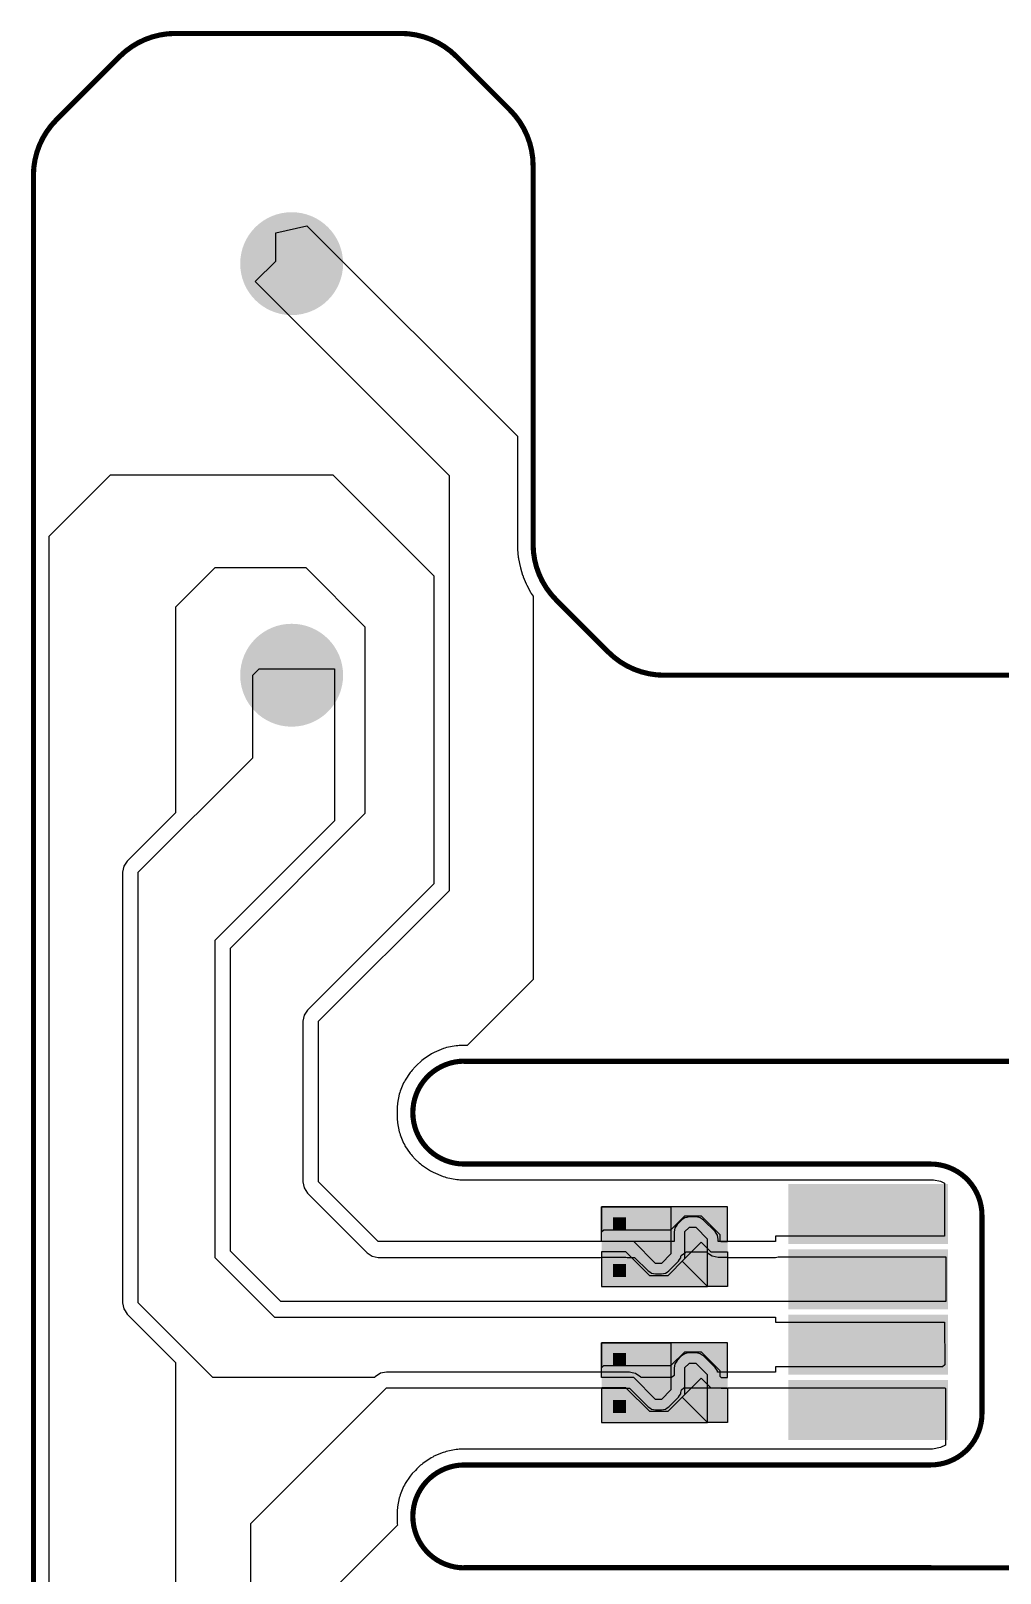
# Model space of a CAD drawing. Header units: millimetres. Extents: x 37 to 113.8, y 3.5 to 103.
# Drawn here: x 37 to 74.7, y 43.1 to 103 of the extents above; entities that cross this region are included whole.
import ezdxf

# ---------------------------------------------------------------- set-up
doc = ezdxf.new("R2010")
doc.units = ezdxf.units.MM
for name, color, linetype in [('Mechanical4', 56, 'Continuous'), ('MultiLayer', 9, 'Continuous'), ('TopLayer', 1, 'Continuous'), ('TopPaste', 8, 'Continuous'), ('TopSolder', 216, 'Continuous')]:
    doc.layers.add(name, color=color, linetype=linetype)

# ---------------------------------------------------------------- blocks, each defined once
blk = doc.blocks.new('C________4___SM0_5___8')
at = {"layer": 'TopLayer'}
h = blk.add_hatch(color=1, dxfattribs=at)
edge = h.paths.add_edge_path()
edge.add_arc((0, 0), 2, 0, 360)
at = {"layer": 'TopPaste'}
h = blk.add_hatch(color=8, dxfattribs=at)
edge = h.paths.add_edge_path()
edge.add_arc((0, 0), 2, 0, 360)
at = {"layer": 'TopSolder'}
h = blk.add_hatch(color=216, dxfattribs=at)
edge = h.paths.add_edge_path()
edge.add_arc((0, 0), 2, 0, 360)
blk = doc.blocks.new('EXEGER_IV_8_PIN_NO_STIFF_ISOL_0_4_11')
at = {"layer": 'TopLayer'}
for points in [[(-3, 0.434), (3, 0.434), (3, -0.566), (-3, -0.566)], [(-3, -0.704), (3, -0.704), (3, -1.704), (-3, -1.704)], [(-3, -2.106), (3, -2.106), (3, -3.106), (-3, -3.106)], [(-3, -3.244), (3, -3.244), (3, -4.244), (-3, -4.244)], [(-3, -4.646), (3, -4.646), (3, -5.646), (-3, -5.646)], [(-3, -5.784), (3, -5.784), (3, -6.784), (-3, -6.784)], [(-3, -7.186), (3, -7.186), (3, -8.186), (-3, -8.186)], [(-3, -8.324), (3, -8.324), (3, -9.324), (-3, -9.324)]]:
    blk.add_hatch(color=1, dxfattribs=at).paths.add_polyline_path(points)
at = {"layer": 'TopSolder'}
for points in [[(-3.1, 0.534), (3.1, 0.534), (3.1, -0.666), (-3.1, -0.666)], [(-3.1, -0.604), (3.1, -0.604), (3.1, -1.804), (-3.1, -1.804)], [(-3.1, -2.006), (3.1, -2.006), (3.1, -3.206), (-3.1, -3.206)], [(-3.1, -3.144), (3.1, -3.144), (3.1, -4.344), (-3.1, -4.344)], [(-3.1, -4.546), (3.1, -4.546), (3.1, -5.746), (-3.1, -5.746)], [(-3.1, -5.684), (3.1, -5.684), (3.1, -6.884), (-3.1, -6.884)], [(-3.1, -7.086), (3.1, -7.086), (3.1, -8.286), (-3.1, -8.286)], [(-3.1, -8.224), (3.1, -8.224), (3.1, -9.424), (-3.1, -9.424)]]:
    blk.add_hatch(color=216, dxfattribs=at).paths.add_polyline_path(points)
blk = doc.blocks.new('C________2022______________ISOL_0_4_S_12')
at = {"layer": 'TopLayer'}
for points in [[(-1.55, 0.975), (-1.05, 0.975), (-1.05, 0.475), (-1.55, 0.475)], [(-1.55, -0.85), (-1.05, -0.85), (-1.05, -1.35), (-1.55, -1.35)]]:
    blk.add_hatch(color=1, dxfattribs=at).paths.add_polyline_path(points)
at = {"layer": 'TopSolder'}
for points in [[(-2, -1.725), (2.9, -1.725), (2.9, 1.375), (-2, 1.375)], [(-1.55, 0.975), (-1.05, 0.975), (-1.05, 0.475), (-1.55, 0.475)], [(-1.55, -0.85), (-1.05, -0.85), (-1.05, -1.35), (-1.55, -1.35)]]:
    blk.add_hatch(color=216, dxfattribs=at).paths.add_polyline_path(points)
at = {"layer": 'TopLayer'}
for p, q in [((-2, 0.025), (-2, 1.375)), ((-2, 1.375), (0.7, 1.375)), ((0.7, 1.375), (-2, 1.375)), ((-2, 1.375), (-2, 0.4)), ((0.7, 1.375), (0.7, -0.45)), ((2.9, 1.375), (0.7, 1.375)), ((2.9, 0.025), (2.9, 1.375)), ((0.7, 0.488), (1.237, 1.025)), ((1.237, 1.025), (1.875, 1.025)), ((1.875, 1.025), (2.6, 0.3)), ((-2, 0.4), (-1.912, 0.488)), ((-0.75, 0.025), (-2, 0.025)), ((-1.912, 0.488), (0.7, 0.488)), ((0.1, -0.825), (-0.75, 0.025)), ((1.4, 0.575), (1.225, 0.4)), ((1.225, 0.4), (1.225, -0.65)), ((1.675, 0.575), (1.4, 0.575)), ((2.125, 0.125), (1.675, 0.575)), ((2.125, -1.725), (2.125, 0.125)), ((2.6, 0.3), (2.6, 0.075)), ((2.6, 0.075), (2.65, 0.025)), ((2.65, 0.025), (2.9, 0.025)), ((-2, -0.375), (-2, -1.725)), ((-1.05, -0.375), (-2, -0.375)), ((-0.125, -1.3), (-1.05, -0.375)), ((0.7, -0.45), (0.325, -0.825)), ((1.138, -0.737), (1.875, 0)), ((1.875, 0), (2.25, -0.375)), ((2.25, -0.375), (2.9, -0.375)), ((2.9, -0.375), (2.9, -1.721)), ((0.325, -0.825), (0.1, -0.825)), ((1.225, -0.65), (0.575, -1.3)), ((2.125, -1.725), (1.138, -0.737)), ((-2, -1.725), (2.125, -1.725)), ((0.575, -1.3), (-0.125, -1.3)), ((2.9, -1.721), (2.125, -1.725))]:
    blk.add_line(p, q, dxfattribs=at)
at = {"layer": 'TopPaste'}
for p, q in [((0.7, 1.375), (-2, 1.375)), ((-2, 1.375), (-2, 0.4)), ((-2, 0.025), (-2, 1.375)), ((-2, 1.375), (0.7, 1.375)), ((2.9, 1.375), (0.7, 1.375)), ((0.7, 1.375), (0.7, -0.45)), ((2.9, 0.025), (2.9, 1.375)), ((0.7, 0.488), (1.237, 1.025)), ((1.237, 1.025), (1.875, 1.025)), ((1.875, 1.025), (2.6, 0.3)), ((-2, 0.4), (-1.912, 0.488)), ((-0.75, 0.025), (-2, 0.025)), ((-1.912, 0.488), (0.7, 0.488)), ((0.1, -0.825), (-0.75, 0.025)), ((1.4, 0.575), (1.225, 0.4)), ((1.225, 0.4), (1.225, -0.65)), ((1.675, 0.575), (1.4, 0.575)), ((2.125, 0.125), (1.675, 0.575)), ((2.125, -1.725), (2.125, 0.125)), ((2.6, 0.3), (2.6, 0.075)), ((2.6, 0.075), (2.65, 0.025)), ((2.65, 0.025), (2.9, 0.025)), ((-2, -0.375), (-2, -1.725)), ((-1.05, -0.375), (-2, -0.375)), ((-0.125, -1.3), (-1.05, -0.375)), ((0.7, -0.45), (0.325, -0.825)), ((1.138, -0.737), (1.875, 0)), ((1.875, 0), (2.25, -0.375)), ((2.25, -0.375), (2.9, -0.375)), ((2.9, -0.375), (2.9, -1.721)), ((0.325, -0.825), (0.1, -0.825)), ((1.225, -0.65), (0.575, -1.3)), ((2.125, -1.725), (1.138, -0.737)), ((-2, -1.725), (2.125, -1.725)), ((0.575, -1.3), (-0.125, -1.3)), ((2.9, -1.721), (2.125, -1.725))]:
    blk.add_line(p, q, dxfattribs=at)
blk = doc.blocks.new('C________2022______________ISOL_0_4_S_13')
at = {"layer": 'TopLayer'}
for points in [[(-1.55, 0.975), (-1.05, 0.975), (-1.05, 0.475), (-1.55, 0.475)], [(-1.55, -0.85), (-1.05, -0.85), (-1.05, -1.35), (-1.55, -1.35)]]:
    blk.add_hatch(color=1, dxfattribs=at).paths.add_polyline_path(points)
at = {"layer": 'TopSolder'}
for points in [[(-2, -1.725), (2.9, -1.725), (2.9, 1.375), (-2, 1.375)], [(-1.55, 0.975), (-1.05, 0.975), (-1.05, 0.475), (-1.55, 0.475)], [(-1.55, -0.85), (-1.05, -0.85), (-1.05, -1.35), (-1.55, -1.35)]]:
    blk.add_hatch(color=216, dxfattribs=at).paths.add_polyline_path(points)
at = {"layer": 'TopLayer'}
for p, q in [((-2, 0.025), (-2, 1.375)), ((-2, 1.375), (0.7, 1.375)), ((0.7, 1.375), (-2, 1.375)), ((-2, 1.375), (-2, 0.4)), ((0.7, 1.375), (0.7, -0.45)), ((2.9, 1.375), (0.7, 1.375)), ((2.9, 0.025), (2.9, 1.375)), ((0.7, 0.488), (1.237, 1.025)), ((1.237, 1.025), (1.875, 1.025)), ((1.875, 1.025), (2.6, 0.3)), ((-2, 0.4), (-1.912, 0.488)), ((-0.75, 0.025), (-2, 0.025)), ((-1.912, 0.488), (0.7, 0.488)), ((0.1, -0.825), (-0.75, 0.025)), ((1.4, 0.575), (1.225, 0.4)), ((1.225, 0.4), (1.225, -0.65)), ((1.675, 0.575), (1.4, 0.575)), ((2.125, 0.125), (1.675, 0.575)), ((2.125, -1.725), (2.125, 0.125)), ((2.6, 0.3), (2.6, 0.075)), ((2.6, 0.075), (2.65, 0.025)), ((2.65, 0.025), (2.9, 0.025)), ((-2, -0.375), (-2, -1.725)), ((-1.05, -0.375), (-2, -0.375)), ((-0.125, -1.3), (-1.05, -0.375)), ((0.7, -0.45), (0.325, -0.825)), ((1.138, -0.737), (1.875, 0)), ((1.875, 0), (2.25, -0.375)), ((2.25, -0.375), (2.9, -0.375)), ((2.9, -0.375), (2.9, -1.721)), ((0.325, -0.825), (0.1, -0.825)), ((1.225, -0.65), (0.575, -1.3)), ((2.125, -1.725), (1.138, -0.737)), ((-2, -1.725), (2.125, -1.725)), ((0.575, -1.3), (-0.125, -1.3)), ((2.9, -1.721), (2.125, -1.725))]:
    blk.add_line(p, q, dxfattribs=at)
at = {"layer": 'TopPaste'}
for p, q in [((0.7, 1.375), (-2, 1.375)), ((-2, 1.375), (-2, 0.4)), ((-2, 0.025), (-2, 1.375)), ((-2, 1.375), (0.7, 1.375)), ((2.9, 1.375), (0.7, 1.375)), ((0.7, 1.375), (0.7, -0.45)), ((2.9, 0.025), (2.9, 1.375)), ((0.7, 0.488), (1.237, 1.025)), ((1.237, 1.025), (1.875, 1.025)), ((1.875, 1.025), (2.6, 0.3)), ((-2, 0.4), (-1.912, 0.488)), ((-0.75, 0.025), (-2, 0.025)), ((-1.912, 0.488), (0.7, 0.488)), ((0.1, -0.825), (-0.75, 0.025)), ((1.4, 0.575), (1.225, 0.4)), ((1.225, 0.4), (1.225, -0.65)), ((1.675, 0.575), (1.4, 0.575)), ((2.125, 0.125), (1.675, 0.575)), ((2.125, -1.725), (2.125, 0.125)), ((2.6, 0.3), (2.6, 0.075)), ((2.6, 0.075), (2.65, 0.025)), ((2.65, 0.025), (2.9, 0.025)), ((-2, -0.375), (-2, -1.725)), ((-1.05, -0.375), (-2, -0.375)), ((-0.125, -1.3), (-1.05, -0.375)), ((0.7, -0.45), (0.325, -0.825)), ((1.138, -0.737), (1.875, 0)), ((1.875, 0), (2.25, -0.375)), ((2.25, -0.375), (2.9, -0.375)), ((2.9, -0.375), (2.9, -1.721)), ((0.325, -0.825), (0.1, -0.825)), ((1.225, -0.65), (0.575, -1.3)), ((2.125, -1.725), (1.138, -0.737)), ((-2, -1.725), (2.125, -1.725)), ((0.575, -1.3), (-0.125, -1.3)), ((2.9, -1.721), (2.125, -1.725))]:
    blk.add_line(p, q, dxfattribs=at)
blk = doc.blocks.new('C________4___SM0_5___14')
at = {"layer": 'TopLayer'}
h = blk.add_hatch(color=1, dxfattribs=at)
edge = h.paths.add_edge_path()
edge.add_arc((0, 0), 2, 0, 360)
at = {"layer": 'TopPaste'}
h = blk.add_hatch(color=8, dxfattribs=at)
edge = h.paths.add_edge_path()
edge.add_arc((0, 0), 2, 0, 360)
at = {"layer": 'TopSolder'}
h = blk.add_hatch(color=216, dxfattribs=at)
edge = h.paths.add_edge_path()
edge.add_arc((0, 0), 2, 0, 360)

msp = doc.modelspace()

# ---------------------------------------------------------------- linework, layer by layer
at = {"layer": 'Mechanical4', "const_width": 0.2}
for points in [[(40.479, 102.052, -0.198912), (42.647, 102.95)], [(51.405, 102.95, -0.198912), (53.573, 102.052)], [(37.125, 97.428, -0.198912), (38.023, 99.596)], [(55.652, 99.973, -0.198912), (56.55, 97.805)], [(57.448, 80.927, -0.198912), (56.55, 83.095)], [(61.645, 78, -0.198912), (59.477, 78.898)], [(51.875, 60.998, -0.414214), (53.875, 62.998)], [(53.875, 58.998, -0.414214), (51.875, 60.998)], [(72, 58.998, -0.414214), (74, 56.998)], [(74, 49.3, -0.414214), (72, 47.3)], [(51.875, 45.3, -0.414214), (53.875, 47.3)], [(53.875, 43.3, -0.414214), (51.875, 45.3)]]:
    msp.add_lwpolyline(points, format="xyb", dxfattribs=at)
at = {"layer": 'Mechanical4'}
for points, const_width in [([(42.647, 102.95), (43.2, 102.95)], 0.2), ([(43.2, 102.95), (51.405, 102.95)], 0.2), ([(38.023, 99.596), (40.479, 102.052)], 0.2), ([(53.573, 102.052), (55.652, 99.973)], 0.2), ([(56.55, 83.095), (56.55, 97.805)], 0.2), ([(37.125, 53.25), (37.125, 97.428)], 0.2), ([(57.448, 80.927), (59.477, 78.898)], 0.2), ([(61.645, 78), (75.414, 78)], 0.2), ([(53.875, 62.989), (67, 62.989)], 0.2), ([(67, 62.989), (72, 62.989)], 0.2), ([(72, 62.989), (78.828, 62.989)], 0.2), ([(53.875, 58.998), (67, 58.998)], 0.2), ([(67, 58.998), (72, 58.998)], 0.2), ([(74, 56.375), (74, 56.998)], 0.2), ([(74, 50.125), (74, 56.375)], 0.2), ([(74, 50.125), (74, 56.375)], 0.1), ([(37.125, 9.072), (37.125, 53.25)], 0.2), ([(74, 50.125), (74, 49.3)], 0.2), ([(53.875, 47.3), (67, 47.3)], 0.2), ([(67, 47.3), (72, 47.3)], 0.2), ([(53.875, 43.309), (67, 43.309)], 0.2), ([(67, 43.309), (72, 43.309)], 0.2), ([(72, 43.3), (78.828, 43.3)], 0.2)]:
    msp.add_lwpolyline(points, dxfattribs=dict(at, const_width=const_width))
for points, const_width in [([(42.597, 102.95, 1), (42.697, 102.95, 1)], 0.1), ([(42.597, 102.95, 1), (42.697, 102.95, 1)], 0.1), ([(43.15, 102.95, 1), (43.25, 102.95, 1)], 0.1), ([(43.15, 102.95, 1), (43.25, 102.95, 1)], 0.1), ([(51.355, 102.95, 1), (51.455, 102.95, 1)], 0.1), ([(51.355, 102.95, 1), (51.455, 102.95, 1)], 0.1), ([(40.429, 102.052, 1), (40.529, 102.052, 1)], 0.1), ([(40.429, 102.052, 1), (40.529, 102.052, 1)], 0.1), ([(53.523, 102.052, 1), (53.623, 102.052, 1)], 0.1), ([(53.523, 102.052, 1), (53.623, 102.052, 1)], 0.1), ([(37.973, 99.596, 1), (38.073, 99.596, 1)], 0.1), ([(37.973, 99.596, 1), (38.073, 99.596, 1)], 0.1), ([(55.602, 99.973, 1), (55.702, 99.973, 1)], 0.1), ([(55.602, 99.973, 1), (55.702, 99.973, 1)], 0.1), ([(56.5, 97.805, 1), (56.6, 97.805, 1)], 0.1), ([(56.5, 97.805, 1), (56.6, 97.805, 1)], 0.1), ([(37.075, 97.428, 1), (37.175, 97.428, 1)], 0.1), ([(37.075, 97.428, 1), (37.175, 97.428, 1)], 0.1), ([(56.5, 83.095, 1), (56.6, 83.095, 1)], 0.1), ([(56.5, 83.095, 1), (56.6, 83.095, 1)], 0.1), ([(57.398, 80.927, 1), (57.498, 80.927, 1)], 0.1), ([(57.398, 80.927, 1), (57.498, 80.927, 1)], 0.1), ([(59.427, 78.898, 1), (59.527, 78.898, 1)], 0.1), ([(59.427, 78.898, 1), (59.527, 78.898, 1)], 0.1), ([(61.595, 78, 1), (61.695, 78, 1)], 0.1), ([(61.595, 78, 1), (61.695, 78, 1)], 0.1), ([(53.825, 62.998, 1), (53.925, 62.998, 1)], 0.1), ([(53.825, 62.989, 1), (53.925, 62.989, 1)], 0.1), ([(66.95, 62.989, 1), (67.05, 62.989, 1)], 0.1), ([(66.95, 62.989, 1), (67.05, 62.989, 1)], 0.1), ([(71.95, 62.989, 1), (72.05, 62.989, 1)], 0.1), ([(71.95, 62.989, 1), (72.05, 62.989, 1)], 0.1), ([(51.825, 60.998, 1), (51.925, 60.998, 1)], 0.1), ([(51.825, 60.998, 1), (51.925, 60.998, 1)], 0.1), ([(53.825, 58.998, 1), (53.925, 58.998, 1)], 0.1), ([(53.825, 58.998, 1), (53.925, 58.998, 1)], 0.1), ([(66.95, 58.998, 1), (67.05, 58.998, 1)], 0.1), ([(66.95, 58.998, 1), (67.05, 58.998, 1)], 0.1), ([(71.95, 58.998, 1), (72.05, 58.998, 1)], 0.1), ([(71.95, 58.998, 1), (72.05, 58.998, 1)], 0.1), ([(73.95, 56.998, 1), (74.05, 56.998, 1)], 0.1), ([(73.95, 56.998, 1), (74.05, 56.998, 1)], 0.1), ([(73.95, 56.375, 1), (74.05, 56.375, 1)], 0.1), ([(73.95, 56.375, 1), (74.05, 56.375, 1)], 0.1), ([(73.975, 56.375, 1), (74.025, 56.375, 1)], 0.05), ([(37.075, 53.25, 1), (37.175, 53.25, 1)], 0.1), ([(37.075, 53.25, 1), (37.175, 53.25, 1)], 0.1), ([(73.95, 50.125, 1), (74.05, 50.125, 1)], 0.1), ([(73.95, 50.125, 1), (74.05, 50.125, 1)], 0.1), ([(73.975, 50.125, 1), (74.025, 50.125, 1)], 0.05), ([(73.95, 49.3, 1), (74.05, 49.3, 1)], 0.1), ([(73.95, 49.3, 1), (74.05, 49.3, 1)], 0.1), ([(53.825, 47.3, 1), (53.925, 47.3, 1)], 0.1), ([(53.825, 47.3, 1), (53.925, 47.3, 1)], 0.1), ([(66.95, 47.3, 1), (67.05, 47.3, 1)], 0.1), ([(66.95, 47.3, 1), (67.05, 47.3, 1)], 0.1), ([(71.95, 47.3, 1), (72.05, 47.3, 1)], 0.1), ([(71.95, 47.3, 1), (72.05, 47.3, 1)], 0.1), ([(51.825, 45.3, 1), (51.925, 45.3, 1)], 0.1), ([(51.825, 45.3, 1), (51.925, 45.3, 1)], 0.1), ([(53.825, 43.309, 1), (53.925, 43.309, 1)], 0.1), ([(53.825, 43.3, 1), (53.925, 43.3, 1)], 0.1), ([(66.95, 43.309, 1), (67.05, 43.309, 1)], 0.1), ([(66.95, 43.309, 1), (67.05, 43.309, 1)], 0.1), ([(71.95, 43.309, 1), (72.05, 43.309, 1)], 0.1), ([(71.95, 43.3, 1), (72.05, 43.3, 1)], 0.1)]:
    msp.add_lwpolyline(points, format="xyb", close=True, dxfattribs=dict(at, const_width=const_width))
at = {"layer": 'MultiLayer'}
for p, q in [((53.297, 62.922), (53.68, 62.998)), ((53.68, 62.998), (53.875, 62.998)), ((53.875, 62.998), (75.414, 62.989)), ((53.875, 62.998), (53.875, 62.998)), ((52.401, 62.344), (52.475, 62.418)), ((52.475, 62.418), (52.613, 62.556)), ((52.613, 62.556), (52.937, 62.772)), ((52.937, 62.772), (53.297, 62.922)), ((51.944, 61.598), (52.079, 61.925)), ((52.079, 61.925), (52.276, 62.219)), ((52.276, 62.219), (52.401, 62.344)), ((52.401, 62.344), (52.401, 62.344)), ((51.875, 61.251), (51.944, 61.598)), ((51.875, 61.074), (51.875, 61.251)), ((51.875, 60.892), (51.875, 61.074)), ((51.875, 60.716), (51.875, 60.892)), ((51.875, 60.892), (51.875, 60.892)), ((51.944, 60.37), (51.875, 60.716)), ((52.079, 60.043), (51.944, 60.37)), ((52.275, 59.75), (52.079, 60.043)), ((52.4, 59.625), (52.275, 59.75)), ((52.549, 59.476), (52.4, 59.625)), ((52.9, 59.241), (52.549, 59.476)), ((53.29, 59.08), (52.9, 59.241)), ((53.704, 58.998), (53.29, 59.08)), ((53.915, 58.998), (53.704, 58.998)), ((72, 58.998), (53.915, 58.998)), ((72.19, 58.988), (72, 58.998)), ((72, 58.998), (72, 58.998)), ((72.562, 58.914), (72.19, 58.988)), ((72.913, 58.769), (72.562, 58.914)), ((73.229, 58.558), (72.913, 58.769)), ((73.37, 58.43), (73.229, 58.558)), ((73.425, 58.375), (73.37, 58.43)), ((73.554, 58.232), (73.425, 58.375)), ((73.425, 58.375), (73.425, 58.375)), ((73.768, 57.912), (73.554, 58.232)), ((73.915, 57.557), (73.768, 57.912)), ((73.991, 57.179), (73.915, 57.557)), ((74, 56.987), (73.991, 57.179)), ((74, 49.253), (74, 56.987)), ((73.991, 49.069), (74, 49.253)), ((74, 49.253), (74, 49.253)), ((73.778, 48.368), (73.919, 48.708)), ((73.919, 48.708), (73.991, 49.069)), ((73.45, 47.925), (73.574, 48.062)), ((73.574, 48.062), (73.778, 48.368)), ((72.15, 47.31), (72.561, 47.392)), ((72.561, 47.392), (72.947, 47.552)), ((72.947, 47.552), (73.295, 47.784)), ((73.295, 47.784), (73.45, 47.925)), ((52.465, 46.716), (52.604, 46.855)), ((52.604, 46.855), (52.93, 47.073)), ((52.93, 47.073), (53.293, 47.223)), ((53.293, 47.223), (53.679, 47.3)), ((53.679, 47.3), (53.875, 47.3)), ((53.875, 47.3), (53.875, 47.3)), ((53.875, 47.3), (71.941, 47.3)), ((71.941, 47.3), (72.15, 47.31)), ((51.945, 45.904), (52.081, 46.234)), ((52.081, 46.234), (52.279, 46.53)), ((52.279, 46.53), (52.405, 46.656)), ((52.405, 46.656), (52.465, 46.716)), ((52.405, 46.656), (52.405, 46.656)), ((51.875, 45.555), (51.945, 45.904)), ((51.875, 45.376), (51.875, 45.555)), ((51.875, 45.181), (51.875, 45.376)), ((51.875, 45.014), (51.875, 45.181)), ((51.875, 45.181), (51.875, 45.181)), ((51.94, 44.687), (51.875, 45.014)), ((52.068, 44.379), (51.94, 44.687)), ((52.253, 44.101), (52.068, 44.379)), ((52.371, 43.984), (52.253, 44.101)), ((52.534, 43.821), (52.371, 43.984)), ((52.916, 43.566), (52.534, 43.821)), ((53.34, 43.39), (52.916, 43.566)), ((53.791, 43.3), (53.34, 43.39)), ((54.021, 43.3), (53.791, 43.3)), ((96.962, 43.3), (54.021, 43.3))]:
    msp.add_line(p, q, dxfattribs=at)
at = {"layer": 'TopLayer'}
for p, q in [((46.55, 95.2), (47.75, 95.475)), ((47.75, 95.475), (55.938, 87.287)), ((46.55, 94.1), (46.55, 95.2)), ((45.75, 93.3), (46.55, 94.1)), ((53.297, 85.753), (45.75, 93.3)), ((55.938, 87.287), (55.938, 83.095)), ((37.737, 83.403), (40.126, 85.793)), ((40.126, 85.793), (48.76, 85.793)), ((48.76, 85.793), (52.686, 81.867)), ((53.297, 69.635), (53.297, 85.753)), ((37.737, 19.882), (37.737, 83.403)), ((55.938, 83.095), (55.94, 83.088)), ((55.94, 83.088), (55.938, 83.08)), ((55.938, 83.08), (55.942, 82.93)), ((55.942, 82.93), (55.947, 82.907)), ((55.947, 82.907), (55.945, 82.885)), ((55.945, 82.885), (55.974, 82.585)), ((44.175, 82.172), (42.647, 80.644)), ((47.723, 82.172), (44.175, 82.172)), ((50.026, 79.869), (47.723, 82.172)), ((55.974, 82.585), (55.983, 82.556)), ((55.983, 82.556), (55.983, 82.526)), ((55.983, 82.526), (56.042, 82.231)), ((56.042, 82.231), (56.054, 82.203)), ((56.054, 82.203), (56.056, 82.172)), ((56.056, 82.172), (56.144, 81.884)), ((52.686, 81.867), (52.686, 69.889)), ((56.144, 81.884), (56.158, 81.858)), ((56.158, 81.858), (56.164, 81.828)), ((56.164, 81.828), (56.279, 81.55)), ((56.279, 81.55), (56.296, 81.525)), ((56.296, 81.525), (56.305, 81.496)), ((56.305, 81.496), (56.447, 81.23)), ((56.447, 81.23), (56.466, 81.207)), ((56.466, 81.207), (56.478, 81.179)), ((56.478, 81.179), (56.55, 81.07)), ((56.55, 81.07), (56.55, 66.174)), ((42.647, 80.644), (42.647, 72.657)), ((50.026, 72.634), (50.026, 79.869)), ((45.65, 78), (45.9, 78.25)), ((45.65, 74.795), (45.65, 78)), ((45.9, 78.25), (48.825, 78.25)), ((48.825, 78.25), (48.825, 72.341)), ((41.2, 70.345), (45.65, 74.795)), ((42.647, 72.657), (40.767, 70.778)), ((44.787, 67.395), (50.026, 72.634)), ((48.825, 72.341), (44.175, 67.691)), ((40.767, 70.778), (40.635, 70.579)), ((40.635, 70.579), (40.588, 70.345)), ((40.588, 70.345), (40.588, 53.6)), ((41.2, 53.6), (41.2, 70.345)), ((52.686, 69.889), (47.779, 64.982)), ((48.212, 64.55), (53.297, 69.635)), ((44.175, 67.691), (44.175, 55.359)), ((44.787, 55.612), (44.787, 67.395)), ((56.55, 66.174), (53.985, 63.609)), ((47.647, 64.784), (47.6, 64.55)), ((47.779, 64.982), (47.647, 64.784)), ((47.6, 64.55), (47.6, 58.304)), ((48.212, 58.304), (48.212, 64.55)), ((53.561, 63.598), (53.178, 63.522)), ((53.621, 63.598), (53.561, 63.598)), ((53.68, 63.609), (53.621, 63.598)), ((53.875, 63.609), (53.68, 63.609)), ((53.985, 63.609), (53.875, 63.609)), ((53.875, 63.609), (53.875, 63.609)), ((53.875, 63.609), (53.875, 63.609)), ((52.18, 62.988), (52.042, 62.85)), ((52.23, 63.022), (52.18, 62.988)), ((52.273, 63.064), (52.23, 63.022)), ((52.597, 63.281), (52.273, 63.064)), ((52.653, 63.304), (52.597, 63.281)), ((52.703, 63.338), (52.653, 63.304)), ((53.063, 63.487), (52.703, 63.338)), ((53.122, 63.499), (53.063, 63.487)), ((53.178, 63.522), (53.122, 63.499)), ((51.767, 62.559), (51.571, 62.264)), ((51.81, 62.601), (51.767, 62.559)), ((51.843, 62.651), (51.81, 62.601)), ((51.968, 62.776), (51.843, 62.651)), ((52.042, 62.85), (51.968, 62.776)), ((51.968, 62.776), (51.968, 62.776)), ((51.968, 62.776), (51.968, 62.776)), ((51.968, 62.776), (51.968, 62.776)), ((51.968, 62.776), (51.968, 62.776)), ((52.042, 62.85), (52.042, 62.85)), ((51.367, 61.773), (51.344, 61.717)), ((51.379, 61.832), (51.367, 61.773)), ((51.514, 62.159), (51.379, 61.832)), ((51.548, 62.209), (51.514, 62.159)), ((51.571, 62.264), (51.548, 62.209)), ((51.275, 61.31), (51.263, 61.251)), ((51.263, 61.251), (51.263, 61.074)), ((51.344, 61.717), (51.275, 61.37)), ((51.275, 61.37), (51.275, 61.31)), ((51.263, 61.074), (51.263, 60.892)), ((51.263, 60.892), (51.263, 60.716)), ((51.263, 60.716), (51.275, 60.657)), ((51.275, 60.657), (51.275, 60.597)), ((51.275, 60.597), (51.344, 60.25)), ((51.344, 60.25), (51.367, 60.195)), ((51.367, 60.195), (51.379, 60.136)), ((51.379, 60.136), (51.514, 59.809)), ((51.514, 59.809), (51.547, 59.759)), ((51.547, 59.759), (51.57, 59.704)), ((51.57, 59.704), (51.767, 59.41)), ((51.767, 59.41), (51.809, 59.367)), ((51.809, 59.367), (51.843, 59.317)), ((51.843, 59.317), (51.967, 59.192)), ((51.967, 59.192), (51.967, 59.192)), ((51.967, 59.192), (51.967, 59.192)), ((51.967, 59.192), (52.117, 59.043)), ((52.117, 59.043), (52.167, 59.01)), ((52.167, 59.01), (52.209, 58.967)), ((52.209, 58.967), (52.56, 58.733)), ((47.6, 58.304), (47.647, 58.07)), ((50.533, 55.982), (48.212, 58.304)), ((52.56, 58.733), (52.616, 58.71)), ((52.616, 58.71), (52.666, 58.676)), ((52.666, 58.676), (53.056, 58.515)), ((53.056, 58.515), (53.115, 58.503)), ((53.115, 58.503), (53.17, 58.48)), ((53.17, 58.48), (53.584, 58.398)), ((53.584, 58.398), (53.644, 58.398)), ((53.644, 58.398), (53.704, 58.386)), ((53.704, 58.386), (71.985, 58.386)), ((71.985, 58.386), (72.115, 58.38)), ((72.115, 58.38), (72.384, 58.326)), ((72.384, 58.326), (72.545, 58.259)), ((72.545, 58.259), (72.545, 56.188)), ((47.647, 58.07), (47.779, 57.871)), ((47.779, 57.871), (50.101, 55.55)), ((62.042, 56.427), (62.028, 56.357)), ((62.059, 56.513), (62.042, 56.427)), ((62.06, 56.513), (62.059, 56.513)), ((62.108, 56.585), (62.06, 56.513)), ((62.06, 56.513), (62.06, 56.513)), ((62.148, 56.646), (62.108, 56.585)), ((62.323, 56.82), (62.148, 56.646)), ((62.389, 56.864), (62.323, 56.821)), ((62.323, 56.821), (62.323, 56.821)), ((62.323, 56.821), (62.323, 56.82)), ((62.455, 56.909), (62.389, 56.864)), ((62.531, 56.924), (62.455, 56.909)), ((62.455, 56.909), (62.455, 56.909)), ((62.455, 56.909), (62.455, 56.909)), ((62.611, 56.94), (62.531, 56.924)), ((62.886, 56.94), (62.611, 56.94)), ((62.611, 56.94), (62.611, 56.94)), ((62.611, 56.94), (62.611, 56.94)), ((62.952, 56.927), (62.886, 56.94)), ((62.886, 56.94), (62.886, 56.94)), ((62.886, 56.94), (62.886, 56.94)), ((62.886, 56.94), (62.886, 56.94)), ((63.042, 56.909), (62.952, 56.927)), ((63.118, 56.858), (63.042, 56.909)), ((63.042, 56.909), (63.042, 56.909)), ((63.042, 56.909), (63.042, 56.909)), ((63.175, 56.82), (63.118, 56.858)), ((63.625, 56.371), (63.175, 56.82)), ((63.175, 56.82), (63.175, 56.82)), ((63.175, 56.82), (63.175, 56.82)), ((63.175, 56.82), (63.175, 56.82)), ((63.669, 56.305), (63.625, 56.371)), ((59.172, 55.982), (50.533, 55.982)), ((59.211, 55.99), (59.172, 55.982)), ((60.161, 55.99), (59.211, 55.99)), ((59.211, 55.99), (59.211, 55.99)), ((59.211, 55.99), (59.211, 55.99)), ((60.201, 55.982), (60.161, 55.99)), ((60.161, 55.99), (60.161, 55.99)), ((60.161, 55.99), (60.161, 55.99)), ((60.161, 55.99), (60.161, 55.99)), ((62.028, 55.982), (60.201, 55.982)), ((62.028, 56.357), (62.028, 56.357)), ((62.028, 56.357), (62.028, 56.357)), ((62.028, 56.357), (62.028, 56.357)), ((62.028, 56.357), (62.028, 55.982)), ((63.713, 56.238), (63.669, 56.305)), ((63.732, 56.144), (63.713, 56.238)), ((63.713, 56.238), (63.713, 56.238)), ((63.713, 56.238), (63.713, 56.238)), ((63.744, 56.082), (63.732, 56.144)), ((63.744, 55.99), (63.744, 56.082)), ((64.111, 55.99), (63.744, 55.99)), ((64.15, 55.982), (64.111, 55.99)), ((65.975, 55.982), (64.15, 55.982)), ((72.545, 56.188), (65.975, 56.188)), ((65.975, 56.188), (65.975, 55.982)), ((44.175, 55.359), (46.493, 53.041)), ((46.746, 53.653), (44.787, 55.612)), ((50.101, 55.55), (50.299, 55.417)), ((50.299, 55.417), (50.533, 55.37)), ((50.533, 55.37), (59.172, 55.37)), ((59.172, 55.37), (59.211, 55.378)), ((59.211, 55.378), (60.161, 55.378)), ((60.161, 55.378), (60.161, 55.378)), ((60.161, 55.378), (60.161, 55.378)), ((60.161, 55.378), (60.161, 55.378)), ((60.161, 55.378), (60.201, 55.37)), ((60.201, 55.37), (60.496, 55.37)), ((60.496, 55.37), (61.023, 54.844)), ((61.825, 54.844), (62.2, 55.219)), ((62.2, 55.219), (62.244, 55.285)), ((62.2, 55.219), (62.2, 55.219)), ((62.2, 55.219), (62.2, 55.219)), ((62.244, 55.285), (62.288, 55.351)), ((62.288, 55.351), (62.298, 55.4)), ((62.288, 55.351), (62.288, 55.351)), ((62.288, 55.351), (62.288, 55.351)), ((62.298, 55.4), (62.307, 55.447)), ((62.307, 55.447), (62.364, 55.485)), ((62.364, 55.485), (62.461, 55.55)), ((62.461, 55.55), (62.486, 55.586)), ((62.461, 55.55), (62.461, 55.55)), ((62.461, 55.55), (62.461, 55.55)), ((62.486, 55.586), (63.292, 55.586)), ((63.292, 55.586), (63.311, 55.557)), ((63.311, 55.557), (63.311, 55.557)), ((63.311, 55.557), (63.311, 55.557)), ((63.311, 55.557), (63.41, 55.491)), ((63.41, 55.491), (63.51, 55.425)), ((63.51, 55.425), (63.51, 55.425)), ((63.51, 55.425), (63.51, 55.425)), ((63.51, 55.425), (63.628, 55.401)), ((63.628, 55.401), (63.744, 55.378)), ((63.744, 55.378), (64.111, 55.378)), ((64.111, 55.378), (64.111, 55.378)), ((64.111, 55.378), (64.15, 55.37)), ((64.15, 55.37), (65.975, 55.37)), ((65.975, 55.37), (66.074, 55.39)), ((66.074, 55.39), (72.59, 55.39)), ((72.59, 55.39), (72.59, 53.648)), ((61.023, 54.844), (61.023, 54.844)), ((61.023, 54.844), (61.023, 54.844)), ((61.023, 54.844), (61.023, 54.844)), ((61.023, 54.844), (61.087, 54.801)), ((61.087, 54.801), (61.155, 54.755)), ((61.155, 54.755), (61.155, 54.755)), ((61.155, 54.755), (61.155, 54.755)), ((61.155, 54.755), (61.236, 54.739)), ((61.236, 54.739), (61.311, 54.724)), ((61.311, 54.724), (61.311, 54.724)), ((61.311, 54.724), (61.311, 54.724)), ((61.311, 54.724), (61.311, 54.724)), ((61.311, 54.724), (61.536, 54.724)), ((61.536, 54.724), (61.616, 54.74)), ((61.536, 54.724), (61.536, 54.724)), ((61.536, 54.724), (61.536, 54.724)), ((61.616, 54.74), (61.692, 54.755)), ((61.692, 54.755), (61.757, 54.798)), ((61.692, 54.755), (61.692, 54.755)), ((61.692, 54.755), (61.692, 54.755)), ((61.757, 54.798), (61.824, 54.844)), ((61.824, 54.844), (61.825, 54.844)), ((61.825, 54.844), (61.825, 54.844)), ((40.588, 53.6), (40.635, 53.366)), ((40.635, 53.366), (40.688, 53.286)), ((44.102, 50.698), (41.2, 53.6)), ((65.975, 53.653), (46.746, 53.653)), ((66.001, 53.648), (65.975, 53.653)), ((72.59, 53.648), (66.001, 53.648)), ((40.688, 53.286), (40.767, 53.167)), ((40.767, 53.167), (42.647, 51.288)), ((46.493, 53.041), (65.975, 53.041)), ((65.975, 53.041), (65.975, 52.85)), ((65.975, 52.85), (72.547, 52.85)), ((72.547, 52.85), (72.557, 51.198)), ((62.389, 51.581), (62.323, 51.537)), ((62.455, 51.625), (62.389, 51.581)), ((62.531, 51.64), (62.455, 51.625)), ((62.455, 51.625), (62.455, 51.625)), ((62.455, 51.625), (62.455, 51.625)), ((62.611, 51.656), (62.531, 51.64)), ((62.886, 51.656), (62.611, 51.656)), ((62.611, 51.656), (62.611, 51.656)), ((62.611, 51.656), (62.611, 51.656)), ((62.952, 51.643), (62.886, 51.656)), ((62.886, 51.656), (62.886, 51.656)), ((62.886, 51.656), (62.886, 51.656)), ((62.886, 51.656), (62.886, 51.656)), ((63.042, 51.625), (62.952, 51.643)), ((63.118, 51.574), (63.042, 51.625)), ((63.042, 51.625), (63.042, 51.625)), ((63.042, 51.625), (63.042, 51.625)), ((63.175, 51.537), (63.118, 51.574)), ((42.647, 51.288), (42.647, 24.528)), ((62.042, 51.143), (62.028, 51.074)), ((62.028, 51.074), (62.028, 51.074)), ((62.028, 51.074), (62.028, 51.074)), ((62.028, 51.074), (62.028, 51.073)), ((62.028, 51.073), (62.028, 50.775)), ((62.059, 51.23), (62.042, 51.143)), ((62.06, 51.23), (62.059, 51.23)), ((62.108, 51.302), (62.06, 51.23)), ((62.06, 51.23), (62.06, 51.23)), ((62.148, 51.362), (62.108, 51.302)), ((62.323, 51.537), (62.148, 51.362)), ((62.323, 51.537), (62.323, 51.537)), ((62.323, 51.537), (62.323, 51.537)), ((63.625, 51.087), (63.175, 51.537)), ((63.175, 51.537), (63.175, 51.537)), ((63.175, 51.537), (63.175, 51.537)), ((63.175, 51.537), (63.175, 51.537)), ((63.713, 50.955), (63.625, 51.087)), ((72.468, 51.108), (65.975, 51.108)), ((65.975, 51.108), (65.975, 50.91)), ((72.557, 51.198), (72.468, 51.108)), ((50.383, 50.698), (44.102, 50.698)), ((50.416, 50.731), (50.383, 50.698)), ((50.614, 50.864), (50.416, 50.731)), ((50.849, 50.91), (50.614, 50.864)), ((59.172, 50.91), (50.849, 50.91)), ((59.211, 50.902), (59.172, 50.91)), ((60.292, 50.902), (59.211, 50.902)), ((60.403, 50.88), (60.292, 50.902)), ((60.526, 50.856), (60.403, 50.88)), ((60.617, 50.795), (60.526, 50.856)), ((60.526, 50.856), (60.526, 50.856)), ((60.526, 50.856), (60.526, 50.856)), ((60.725, 50.723), (60.617, 50.795)), ((60.75, 50.698), (60.725, 50.723)), ((61.934, 50.698), (60.75, 50.698)), ((62.021, 50.77), (61.934, 50.698)), ((62.028, 50.775), (62.021, 50.77)), ((63.722, 50.91), (63.713, 50.955)), ((63.821, 50.91), (63.722, 50.91)), ((63.861, 50.902), (63.821, 50.91)), ((64.111, 50.902), (63.861, 50.902)), ((63.861, 50.902), (63.861, 50.902)), ((64.151, 50.91), (64.111, 50.902)), ((64.111, 50.902), (64.111, 50.902)), ((65.975, 50.91), (64.151, 50.91)), ((45.575, 45.025), (50.849, 50.299)), ((50.849, 50.299), (59.172, 50.299)), ((59.172, 50.299), (59.211, 50.291)), ((59.211, 50.291), (59.211, 50.291)), ((59.211, 50.291), (59.211, 50.291)), ((59.211, 50.291), (60.292, 50.291)), ((60.292, 50.291), (61.023, 49.56)), ((61.825, 49.56), (62.2, 49.935)), ((62.2, 49.935), (62.244, 50.001)), ((62.2, 49.935), (62.2, 49.935)), ((62.2, 49.935), (62.2, 49.935)), ((62.244, 50.001), (62.288, 50.067)), ((62.288, 50.067), (62.298, 50.116)), ((62.288, 50.067), (62.288, 50.067)), ((62.288, 50.067), (62.288, 50.067)), ((62.298, 50.116), (62.319, 50.223)), ((62.319, 50.223), (62.41, 50.299)), ((62.41, 50.299), (63.821, 50.299)), ((63.821, 50.299), (63.861, 50.291)), ((63.861, 50.291), (63.861, 50.291)), ((63.861, 50.291), (63.861, 50.291)), ((63.861, 50.291), (64.111, 50.291)), ((64.111, 50.291), (64.151, 50.299)), ((64.151, 50.299), (72.559, 50.299)), ((72.559, 50.299), (72.584, 50.274)), ((72.584, 50.274), (72.584, 48.064)), ((61.023, 49.56), (61.023, 49.56)), ((61.023, 49.56), (61.023, 49.56)), ((61.023, 49.56), (61.023, 49.56)), ((61.023, 49.56), (61.087, 49.517)), ((61.087, 49.517), (61.155, 49.472)), ((61.155, 49.472), (61.155, 49.472)), ((61.155, 49.472), (61.155, 49.472)), ((61.155, 49.472), (61.236, 49.456)), ((61.236, 49.456), (61.311, 49.441)), ((61.311, 49.441), (61.311, 49.441)), ((61.311, 49.441), (61.311, 49.441)), ((61.311, 49.441), (61.311, 49.441)), ((61.311, 49.441), (61.536, 49.441)), ((61.536, 49.441), (61.616, 49.456)), ((61.536, 49.441), (61.536, 49.441)), ((61.536, 49.441), (61.536, 49.441)), ((61.616, 49.456), (61.692, 49.472)), ((61.692, 49.472), (61.757, 49.515)), ((61.692, 49.472), (61.692, 49.472)), ((61.692, 49.472), (61.692, 49.472)), ((61.757, 49.515), (61.824, 49.56)), ((61.824, 49.56), (61.825, 49.56)), ((61.825, 49.56), (61.825, 49.56)), ((72.382, 47.98), (72.075, 47.919)), ((72.584, 48.064), (72.382, 47.98)), ((52.59, 47.582), (52.264, 47.363)), ((52.646, 47.605), (52.59, 47.582)), ((52.696, 47.638), (52.646, 47.605)), ((53.059, 47.789), (52.696, 47.638)), ((53.118, 47.8), (53.059, 47.789)), ((53.174, 47.823), (53.118, 47.8)), ((53.559, 47.9), (53.174, 47.823)), ((53.619, 47.9), (53.559, 47.9)), ((53.679, 47.912), (53.619, 47.9)), ((71.926, 47.912), (53.679, 47.912)), ((72.075, 47.919), (71.926, 47.912)), ((51.77, 46.87), (51.572, 46.574)), ((51.813, 46.913), (51.77, 46.87)), ((51.846, 46.963), (51.813, 46.913)), ((51.973, 47.089), (51.846, 46.963)), ((52.032, 47.148), (51.973, 47.089)), ((51.973, 47.089), (51.973, 47.089)), ((52.171, 47.287), (52.032, 47.148)), ((52.221, 47.321), (52.171, 47.287)), ((52.264, 47.363), (52.221, 47.321)), ((51.516, 46.468), (51.379, 46.138)), ((51.549, 46.518), (51.516, 46.468)), ((51.572, 46.574), (51.549, 46.518)), ((51.275, 45.614), (51.263, 45.555)), ((51.345, 46.024), (51.275, 45.674)), ((51.275, 45.674), (51.275, 45.614)), ((51.368, 46.079), (51.345, 46.024)), ((51.379, 46.138), (51.368, 46.079)), ((45.575, 28.15), (45.575, 45.025)), ((51.263, 45.555), (51.263, 45.014)), ((51.263, 45.014), (51.275, 44.955)), ((51.275, 44.955), (48.95, 42.63)), ((51.275, 44.955), (51.275, 44.955))]:
    msp.add_line(p, q, dxfattribs=at)

# ---------------------------------------------------------------- block references
for name, p, rotation in [('C________4___SM0_5___8', (47.164, 94), 90), ('C________4___SM0_5___14', (47.164, 78), 90), ('EXEGER_IV_8_PIN_NO_STIFF_ISOL_0_4_11', (69.575, 48.804), 180), ('C________2022______________ISOL_0_4_S_13', (61.211, 55.957), 360), ('C________2022______________ISOL_0_4_S_12', (61.211, 50.673), 360)]:
    msp.add_blockref(name, p, dxfattribs=dict(rotation=rotation))

doc.saveas('drawing.dxf')
